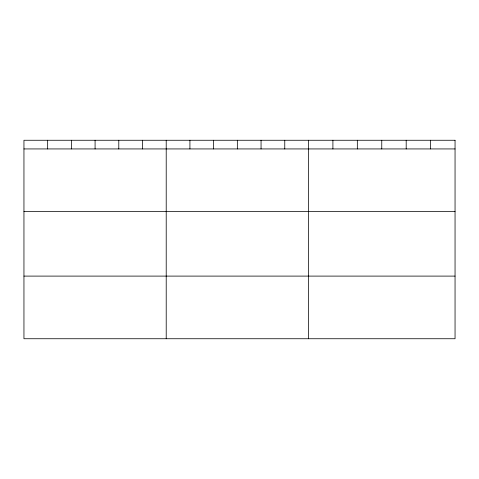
<?xml version="1.0" encoding="UTF-8"?>
<svg xmlns="http://www.w3.org/2000/svg" width="479" height="479" viewBox="0 0 479 479"><rect width="100%" height="100%" fill="white"/><g stroke="black" fill="none" stroke-linecap="round" stroke-linejoin="round"><path stroke-width="0.72" d="M23.95 148.933L455.05 148.933M23.95 211.568L455.05 211.568M23.95 276.102L455.05 276.102M430.621 140.263L430.621 148.933M406.192 140.263L406.192 148.933M381.763 140.263L381.763 148.933M357.334 140.263L357.334 148.933M332.905 140.263L332.905 148.933M308.476 140.263L308.476 338.737M284.766 140.263L284.766 148.933M261.055 140.263L261.055 148.933M237.344 140.263L237.344 148.933M213.634 140.263L213.634 148.933M189.923 140.263L189.923 148.933M166.213 140.263L166.213 338.737M142.502 140.263L142.502 148.933M118.792 140.263L118.792 148.933M95.082 140.263L95.082 148.933M71.371 140.263L71.371 148.933M47.66 140.263L47.66 148.933M455.05 140.263L23.95 140.263L23.95 338.737L455.05 338.737L455.05 140.263"/></g></svg>
